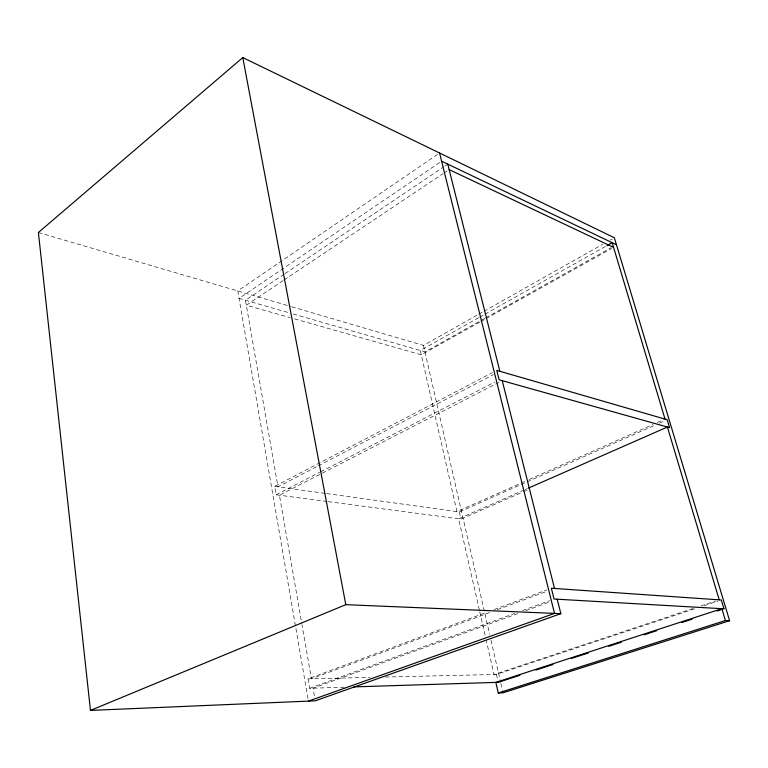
<?xml version="1.0" encoding="UTF-8"?>
<svg xmlns="http://www.w3.org/2000/svg" width="768" height="768" viewBox="0 0 768 768"><rect width="100%" height="100%" fill="white"/><g stroke="black" fill="none" stroke-linecap="round" stroke-linejoin="round"><path stroke-width="0.58" stroke-dasharray="3.84 2.88" d="M437.578 154.349L237.763 290.957L308.208 699.936M439.613 162.528L239.05 298.406L288.394 312.586M284.131 274.224L245.453 300.25L277.968 486.835L317.251 466.378M285.12 273.552L443.798 166.8M444.787 166.128L447.763 164.131M283.104 280.608L246.317 305.203L290.054 317.606M284.102 279.946L443.174 173.578M444.163 172.915L447.149 170.918M291.648 306.749L423.475 345.408L477.715 314.813M478.752 314.227L482.928 311.875M483.974 311.28L602.87 244.224M610.176 240.106L612.259 238.925M478.685 317.693L420.288 350.496L456.96 511.622L528.154 479.971M479.731 317.098L483.898 314.755M484.944 314.17L605.904 246.211M484.598 318.48L424.954 351.84L292.982 313.91M485.645 317.894L611.222 247.67M479.798 322.128L421.277 354.816L291.206 317.933M480.845 321.542L485.021 319.21M486.067 318.624L611.482 248.563M327.072 501.485L276.115 494.784L274.666 486.374L492.499 372.595M318.307 465.821L493.498 374.602M276.115 494.784L319.661 472.339M320.717 471.792L494.87 381.994M499.037 382.33L279.427 495.216L301.776 623.482M529.248 479.482L652.992 424.474M657.379 422.525L663.946 419.606M326.563 493.565L459.331 511.949L526.061 482.342M527.155 481.853L655.142 425.069M659.52 423.13L664.992 420.701M524.198 489.965L458.602 518.794L479.491 610.589M525.293 489.485L527.472 488.525M328.253 501.648L460.973 519.11L522.442 492.144M523.546 491.664L527.933 489.734M344.256 687.206L309.648 688.301L308.006 678.864L486.307 612.461M494.16 609.542L546.864 589.91M489.523 612.605L311.405 678.787L301.978 624.653M497.366 609.686L546.662 591.37M309.648 688.301L514.637 613.43M522.518 610.55L549.552 600.672M517.824 613.565L313.046 688.195L314.65 697.382M525.706 610.694L550.454 601.67M693.053 608.515L494.035 674.486L486.365 640.8M701.011 605.875L715.795 600.97M385.526 677.04L496.435 674.438L695.194 608.64M704.275 605.626L717.907 601.114M308.006 678.864L370.022 677.405M274.666 486.374L325.565 493.421M38.4 232.502L290.496 306.413M423.475 345.408L489.667 634.416M491.002 640.253L500.63 682.291M500.899 683.462L502.502 690.461M459.331 511.949L460.973 519.11M496.435 674.438L498.24 682.32M479.76 611.75L485.309 636.144"/><path stroke-width="1.15" d="M729.6 620.717L725.414 620.534L721.862 608.678L495.84 682.397L498.25 693.005L503.04 692.803L729.6 620.717L614.352 237.754L242.784 57.581L38.4 232.502L90.47 710.419L315.245 700.819L560.842 613.661L557.203 599.213M606.95 245.626L612.163 242.698L665.04 419.117M528.566 488.045L667.411 427.027L719.213 599.846M90.47 710.419L345.792 604.666L560.842 613.661M308.41 701.117L554.515 613.392L439.555 152.995M519.898 675.274L498.24 682.32L353.808 686.899M535.862 670.07L552.96 664.502M571.2 658.56L588.298 652.992M608.822 646.31L621.36 642.221M644.16 634.79L656.698 630.71M681.782 622.541L692.045 619.2M717.12 611.03L720.538 609.917M498.25 693.005L725.414 620.534M449.136 169.594L613.574 247.392M441.6 161.184L616.454 244.742M447.763 164.131L499.872 371.28M502.234 380.688L554.506 588.461M242.784 57.581L345.792 604.666M723.965 608.803L554.054 599.03L551.347 588.24L721.315 599.99L723.965 608.803M669.552 427.622L499.114 379.805L496.752 370.378L667.181 419.731L669.552 427.622"/></g></svg>
